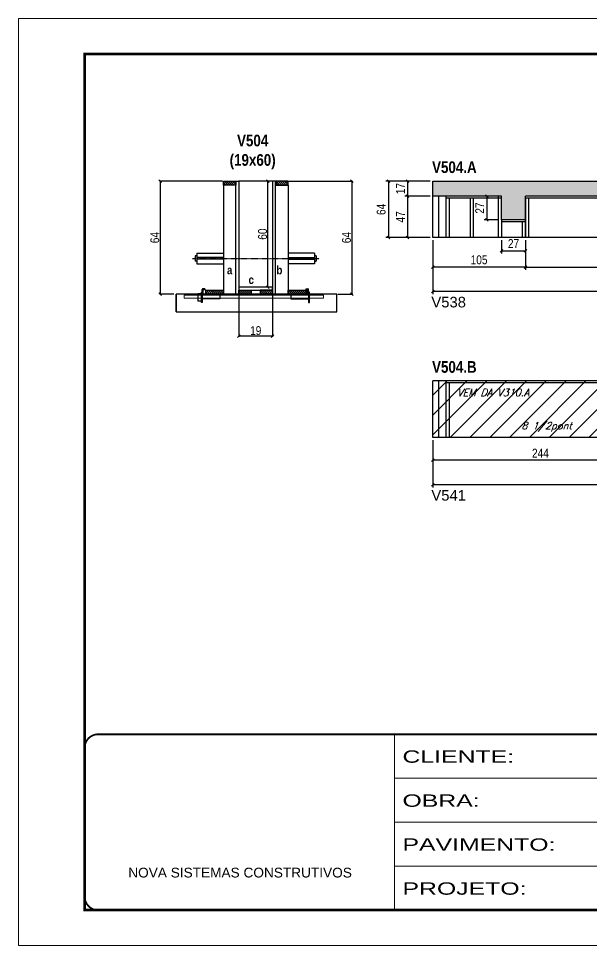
# Model space of a CAD drawing. Extents: x 3309 to 9590, y -2522 to 14608.
# Drawn here: x 4908 to 5557, y 12409 to 13459 of the extents above; entities that cross this region are included whole.
import ezdxf

# ---------------------------------------------------------------- set-up
doc = ezdxf.new("R2010")
doc.units = 0
for name, pattern in [('CONTINUO', [0]), ('DASHED', [0.75, 0.5, -0.25]), ('HIDDEN', [0.375, 0.25, -0.125])]:
    doc.linetypes.add(name, pattern=pattern)
for name, color, linetype in [('5', 5, 'Continuous'), ('barrote', 251, 'Continuous'), ('COTA', 241, 'Continuous'), ('detalhes', 4, 'Continuous'), ('NOMENCLATURA', 7, 'Continuous'), ('Painéis', 200, 'Continuous'), ('presilha', 1, 'Continuous'), ('SARR_2.2x10', 60, 'Continuous'), ('SARR_2.2x7', 40, 'Continuous'), ('SARR_3.5x7', 81, 'Continuous'), ('TENSOR', 3, 'Continuous'), ('texto', 7, 'Continuous')]:
    doc.layers.add(name, color=color, linetype=linetype)
for name, color, linetype, lineweight in [('CONCRETO', 251, 'Continuous', 25), ('Folhas', 255, 'Continuous', 9), ('Hachura', 251, 'Continuous', 9), ('SARRAFO DE PRESSAO', 251, 'DASHED', 9), ('SCO-___-LAJ', 2, 'Continuous', 0)]:
    doc.layers.add(name, color=color, linetype=linetype, lineweight=lineweight)
doc.styles.add('ARIAL', font='arial.ttf')
doc.styles.add('COTA TECNICA', font='techl___.ttf', dxfattribs={"height": 10})
doc.styles.add('COTA TECNICA 2X', font='techl___.ttf', dxfattribs={"height": 10})
doc.styles.add('Romans', font='romans.shx')
doc.styles.get("Standard").update_dxf_attribs({"font": 'arial.ttf'})
doc.styles.add('TECNICA', font='techb___.ttf', dxfattribs={"height": 10})
doc.styles.add('Tecnologia', font='')
doc.styles.get('Tecnologia').set_extended_font_data('Forgotten Futurist')
doc.dimstyles.new('PAINEL', dxfattribs={"dimtxt": 10, "dimasz": 3, "dimexe": 3, "dimexo": 3, "dimgap": 3, "dimtad": 1, "dimdec": 1, "dimzin": 12, "dimdsep": 46, "dimtxsty": 'COTA TECNICA', "dimblk1": 'OBLIQUE', "dimblk2": 'OBLIQUE', "dimsah": 1, "dimcen": 0.9, "dimclrd": 4, "dimclre": 4, "dimclrt": 240, "dimadec": 1, "dimazin": 3, "dimtfac": 1, "dimtdec": 1, "dimtmove": 0, "dimatfit": 3, "dimfxl": 1, "dimtolj": 1, "dimtzin": 12, "dimarcsym": 0})
doc.dimstyles.new('SECAO', dxfattribs={"dimscale": 0.333333, "dimtxt": 5, "dimasz": 9, "dimexe": 3, "dimexo": 3, "dimgap": 3, "dimtad": 1, "dimdec": 1, "dimlfac": 0.5, "dimzin": 12, "dimdsep": 46, "dimtxsty": 'COTA TECNICA 2X', "dimblk1": 'OBLIQUE', "dimblk2": 'OBLIQUE', "dimsah": 1, "dimcen": 0.9, "dimclrd": 4, "dimclre": 4, "dimclrt": 240, "dimadec": 1, "dimazin": 3, "dimtfac": 1, "dimtdec": 1, "dimtmove": 0, "dimatfit": 3, "dimfxl": 1, "dimtolj": 1, "dimtzin": 12, "dimarcsym": 0})
pattern_1 = [(135, (38392.9055, -110365.056), (-1.122532015, -1.122532015), [])]

# ---------------------------------------------------------------- blocks, each defined once
blk = doc.blocks.new('9999999999')
at = {"color": 30, "linetype": 'CONTINUO'}
for p, q in [((98564.6, 34230.2), (98564.6, 34429.4)), ((98564.6, 34379.6), (99584, 34379.6)), ((98564.6, 34329.8), (99488, 34329.8)), ((98564.6, 34280), (99488, 34280))]:
    blk.add_line(p, q, dxfattribs=at)
at = {"color": 30, "linetype": 'CONTINUO', "const_width": 2}
blk.add_lwpolyline([(99584, 34230.2), (99584, 34414.4, 0.414214), (99569, 34429.4), (98229, 34429.4, 0.414214), (98214, 34414.4), (98214, 34245.2, 0.414214), (98229, 34230.2), (99584, 34230.2)], format="xyb", dxfattribs=at)
at = {"layer": 'Folhas'}
blk.add_lwpolyline([(98139, 34190.2), (99624, 34190.2), (99624, 35240.2), (98139, 35240.2)], close=True, dxfattribs=at)
at = {"layer": 'Folhas', "color": 30, "const_width": 3}
blk.add_lwpolyline([(98214, 34230.2), (99584, 34230.2), (99584, 35200.2), (98214, 35200.2)], close=True, dxfattribs=at)
at = {"color": 7, "linetype": 'Continuous', "ltscale": 5, "style": 'ARIAL'}
blk.add_text('NOVA SISTEMAS CONSTRUTIVOS', height=11.059, dxfattribs=at).set_placement((98263.2, 34267.2))
at = {"layer": 'Folhas', "color": 7, "style": 'Tecnologia', "width": 1.5}
for s, p in [('CLIENTE:', (98573.7, 34397.2)), ('OBRA:', (98573.7, 34347.3)), ('PAVIMENTO:', (98573.7, 34297.5)), ('PROJETO:', (98573.7, 34247.7))]:
    blk.add_text(s, height=14, dxfattribs=at).set_placement(p)
blk = doc.blocks.new('_Oblique')
at = {"color": 0, "linetype": 'ByBlock', "lineweight": -2}
blk.add_line((-0.5, -0.5), (0.5, 0.5), dxfattribs=at)
blk = doc.blocks.new('*D12')
at = {"layer": 'COTA', "color": 4, "lineweight": -2, "transparency": 16777216}
for p, q in [((5157.4, 13146.1), (5157.4, 13098.6)), ((5195.4, 13146.1), (5195.4, 13098.6)), ((5195.4, 13099.6), (5157.4, 13099.6))]:
    blk.add_line(p, q, dxfattribs=at)
at = {"layer": 'Defpoints', "color": 0, "transparency": 16777216}
for p in [(5157.4, 13147.1), (5195.4, 13147.1), (5157.4, 13099.6)]:
    blk.add_point(p, dxfattribs=at)
at = {"layer": 'COTA', "color": 4, "lineweight": -2, "transparency": 16777216, "xscale": 3, "yscale": 3, "zscale": 3, "rotation": 180}
blk.add_blockref('_Oblique', (5157.4, 13099.6), dxfattribs=at)
at = {"layer": 'COTA', "color": 4, "lineweight": -2, "transparency": 16777216, "xscale": 3, "yscale": 3, "zscale": 3}
blk.add_blockref('_Oblique', (5195.4, 13099.6), dxfattribs=at)
at = {"layer": 'COTA', "color": 240, "transparency": 16777216, "insert": (5176.4, 13105.7), "char_height": 10, "attachment_point": 5, "style": 'COTA TECNICA 2X'}
blk.add_mtext('\\A1;19', dxfattribs=at)
blk = doc.blocks.new('PRESILHA METÁLICA 1')
at = {"layer": 'presilha'}
for p, q in [((7.5, 10.6), (7.5, 19.9)), ((12, 21), (8.6, 21)), ((9, 11.6), (9, 18.9)), ((12, 19.5), (9.6, 19.5)), ((12, 21), (12, 19.5)), ((0, 13), (6, 13)), ((0, 13), (0, 0)), ((6, 0), (0, 0)), ((6, 15.5), (7.5, 15.5)), ((6, -2.5), (6, 15.5)), ((6, 13), (6, 0)), ((7.5, 15.5), (7.5, -2.5)), ((37.5, 4.1), (7.5, 4.1)), ((37.5, 11), (9.6, 11)), ((37.5, 11), (37.5, 4.1)), ((7.5, -2.5), (6, -2.5))]:
    blk.add_line(p, q, dxfattribs=at)
for centre, radius, start, end in [((8.6, 19.9), 1.14, 90, 180), ((9.6, 18.9), 0.57, 90, 180), ((9.6, 11.6), 0.57, 180, 270)]:
    blk.add_arc(centre, radius, start, end, dxfattribs=at)
blk = doc.blocks.new('PRESILHA METÁLICA 2')
at = {"layer": 'presilha'}
for p, q in [((-5.2, 23.5), (-5.2, 22)), ((-5.2, 23.5), (-1.9, 23.5)), ((-5.2, 22), (-2.8, 22)), ((-2.2, 14.1), (-2.2, 21.4)), ((0.8, 18), (-0.8, 18)), ((-0.8, 18), (-0.8, 0)), ((-0.8, 14.6), (-0.8, 22.4)), ((0.8, 0), (0.8, 18)), ((-30.8, 13.5), (-30.8, 6.6)), ((-30.8, 13.5), (-2.8, 13.5)), ((-30.8, 6.6), (-0.8, 6.6)), ((-0.8, 0), (0.8, 0))]:
    blk.add_line(p, q, dxfattribs=at)
for centre, radius, start, end in [((-2.8, 21.4), 0.57, 0, 90), ((-1.9, 22.4), 1.14, 0, 90), ((-2.8, 14.1), 0.57, 270, 0)]:
    blk.add_arc(centre, radius, start, end, dxfattribs=at)
blk = doc.blocks.new('*D13')
at = {"layer": 'COTA', "color": 4, "lineweight": -2, "transparency": 16777216}
for p, q in [((5138.8, 13275.1), (5067.3, 13275.1)), ((5068.3, 13275.1), (5068.3, 13147.1)), ((5083.6, 13147.1), (5067.3, 13147.1))]:
    blk.add_line(p, q, dxfattribs=at)
at = {"layer": 'Defpoints', "color": 0, "transparency": 16777216}
for p in [(5139.8, 13275.1), (5068.3, 13147.1), (5084.6, 13147.1)]:
    blk.add_point(p, dxfattribs=at)
at = {"layer": 'COTA', "color": 4, "lineweight": -2, "transparency": 16777216, "xscale": 3, "yscale": 3, "zscale": 3}
for p, rotation in [((5068.3, 13275.1), 90), ((5068.3, 13147.1), 270)]:
    blk.add_blockref('_Oblique', p, dxfattribs=dict(at, rotation=rotation))
at = {"layer": 'COTA', "color": 240, "transparency": 16777216, "insert": (5062.2, 13211.1), "char_height": 10, "attachment_point": 5, "rotation": 90, "style": 'COTA TECNICA 2X'}
blk.add_mtext('\\A1;64', dxfattribs=at)
blk = doc.blocks.new('*D14')
at = {"layer": 'COTA', "color": 4, "lineweight": -2, "transparency": 16777216}
for p, q in [((5214, 13275.1), (5286.3, 13275.1)), ((5285.3, 13275.1), (5285.3, 13147.1)), ((5269.2, 13147.1), (5286.3, 13147.1))]:
    blk.add_line(p, q, dxfattribs=at)
at = {"layer": 'Defpoints', "color": 0, "transparency": 16777216}
for p in [(5213, 13275.1), (5268.2, 13147.1), (5285.3, 13147.1)]:
    blk.add_point(p, dxfattribs=at)
at = {"layer": 'COTA', "color": 4, "lineweight": -2, "transparency": 16777216, "xscale": 3, "yscale": 3, "zscale": 3}
for p, rotation in [((5285.3, 13275.1), 90), ((5285.3, 13147.1), 270)]:
    blk.add_blockref('_Oblique', p, dxfattribs=dict(at, rotation=rotation))
at = {"layer": 'COTA', "color": 240, "transparency": 16777216, "insert": (5279.2, 13211.1), "char_height": 10, "attachment_point": 5, "rotation": 90, "style": 'COTA TECNICA 2X'}
blk.add_mtext('\\A1;64', dxfattribs=at)
blk = doc.blocks.new('*D15')
at = {"layer": 'COTA', "color": 4, "lineweight": -2, "transparency": 16777216}
for p, q in [((5194.4, 13275.1), (5189.3, 13275.1)), ((5190.3, 13155.1), (5190.3, 13275.1)), ((5194.4, 13155.1), (5189.3, 13155.1))]:
    blk.add_line(p, q, dxfattribs=at)
at = {"layer": 'Defpoints', "color": 0, "transparency": 16777216}
for p in [(5190.3, 13275.1), (5195.4, 13275.1), (5195.4, 13155.1)]:
    blk.add_point(p, dxfattribs=at)
at = {"layer": 'COTA', "color": 4, "lineweight": -2, "transparency": 16777216, "xscale": 3, "yscale": 3, "zscale": 3}
for p, rotation in [((5190.3, 13275.1), 90), ((5190.3, 13155.1), 270)]:
    blk.add_blockref('_Oblique', p, dxfattribs=dict(at, rotation=rotation))
at = {"layer": 'COTA', "color": 240, "transparency": 16777216, "insert": (5184.2, 13215.1), "char_height": 10, "attachment_point": 5, "rotation": 90, "style": 'COTA TECNICA 2X'}
blk.add_mtext('\\A1;60', dxfattribs=at)
blk = doc.blocks.new('*D17')
at = {"layer": 'COTA', "color": 4, "linetype": 'ByBlock', "lineweight": -2, "transparency": 16777216}
for p, q in [((5376.8, 13208.1), (5376.8, 13174.8)), ((5481.8, 13208.1), (5481.8, 13174.8)), ((5481.8, 13177.8), (5376.8, 13177.8))]:
    blk.add_line(p, q, dxfattribs=at)
at = {"layer": 'Defpoints', "color": 0, "linetype": 'ByBlock', "transparency": 16777216}
for p in [(5376.8, 13211.1), (5481.8, 13211.1), (5376.8, 13177.8)]:
    blk.add_point(p, dxfattribs=at)
at = {"layer": 'COTA', "color": 4, "linetype": 'ByBlock', "lineweight": -2, "transparency": 16777216, "xscale": 3, "yscale": 3, "zscale": 3, "rotation": 180}
blk.add_blockref('_Oblique', (5376.8, 13177.8), dxfattribs=at)
at = {"layer": 'COTA', "color": 4, "linetype": 'ByBlock', "lineweight": -2, "transparency": 16777216, "xscale": 3, "yscale": 3, "zscale": 3}
blk.add_blockref('_Oblique', (5481.8, 13177.8), dxfattribs=at)
at = {"layer": 'COTA', "color": 240, "linetype": 'ByBlock', "transparency": 16777216, "insert": (5429.3, 13185.9), "char_height": 10, "attachment_point": 5, "style": 'COTA TECNICA'}
blk.add_mtext('\\A1;105', dxfattribs=at)
blk = doc.blocks.new('*D18')
at = {"layer": 'COTA', "color": 4, "linetype": 'ByBlock', "lineweight": -2, "transparency": 16777216}
for p, q in [((5376.8, 13208.1), (5376.8, 13147.1)), ((6034.8, 13208.1), (6034.8, 13147.1)), ((6034.8, 13150.1), (5376.8, 13150.1))]:
    blk.add_line(p, q, dxfattribs=at)
at = {"layer": 'Defpoints', "color": 0, "linetype": 'ByBlock', "transparency": 16777216}
for p in [(5376.8, 13211.1), (6034.8, 13211.1), (5376.8, 13150.1)]:
    blk.add_point(p, dxfattribs=at)
at = {"layer": 'COTA', "color": 4, "linetype": 'ByBlock', "lineweight": -2, "transparency": 16777216, "xscale": 3, "yscale": 3, "zscale": 3, "rotation": 180}
blk.add_blockref('_Oblique', (5376.8, 13150.1), dxfattribs=at)
at = {"layer": 'COTA', "color": 4, "linetype": 'ByBlock', "lineweight": -2, "transparency": 16777216, "xscale": 3, "yscale": 3, "zscale": 3}
blk.add_blockref('_Oblique', (6034.8, 13150.1), dxfattribs=at)
at = {"layer": 'COTA', "color": 240, "linetype": 'ByBlock', "transparency": 16777216, "insert": (5705.8, 13158.2), "char_height": 10, "attachment_point": 5, "style": 'COTA TECNICA'}
blk.add_mtext('\\A1;658', dxfattribs=at)
blk = doc.blocks.new('*D20')
at = {"layer": 'COTA', "color": 4, "lineweight": -2, "transparency": 16777216}
for p, q in [((5481.8, 13208.1), (5481.8, 13174.8)), ((5725.8, 13208.1), (5725.8, 13174.8)), ((5481.8, 13177.8), (5725.8, 13177.8))]:
    blk.add_line(p, q, dxfattribs=at)
at = {"layer": 'Defpoints', "color": 0, "transparency": 16777216}
for p in [(5481.8, 13211.1, 0), (5725.8, 13211.1, 0), (5725.8, 13177.8)]:
    blk.add_point(p, dxfattribs=at)
at = {"layer": 'COTA', "color": 4, "lineweight": -2, "transparency": 16777216, "xscale": 3, "yscale": 3, "zscale": 3, "rotation": 180}
blk.add_blockref('_Oblique', (5481.8, 13177.8), dxfattribs=at)
at = {"layer": 'COTA', "color": 4, "lineweight": -2, "transparency": 16777216, "xscale": 3, "yscale": 3, "zscale": 3}
blk.add_blockref('_Oblique', (5725.8, 13177.8), dxfattribs=at)
at = {"layer": 'COTA', "color": 240, "transparency": 16777216, "insert": (5603.8, 13185.8), "char_height": 10, "attachment_point": 5, "style": 'COTA TECNICA'}
blk.add_mtext('\\A1;244', dxfattribs=at)
blk = doc.blocks.new('*D22')
at = {"layer": 'COTA', "color": 4, "lineweight": -2, "transparency": 16777216}
for p, q in [((5451.8, 13258.1), (5435.1, 13258.1)), ((5438.1, 13258.1), (5438.1, 13231.1)), ((5451.8, 13231.1), (5435.1, 13231.1))]:
    blk.add_line(p, q, dxfattribs=at)
at = {"layer": 'Defpoints', "color": 0, "transparency": 16777216}
for p in [(5454.8, 13258.1, 0), (5438.1, 13231.1), (5454.8, 13231.1, 0)]:
    blk.add_point(p, dxfattribs=at)
at = {"layer": 'COTA', "color": 4, "lineweight": -2, "transparency": 16777216, "xscale": 3, "yscale": 3, "zscale": 3}
for p, rotation in [((5438.1, 13258.1), 90), ((5438.1, 13231.1), 270)]:
    blk.add_blockref('_Oblique', p, dxfattribs=dict(at, rotation=rotation))
at = {"layer": 'COTA', "color": 240, "transparency": 16777216, "insert": (5430, 13244.6), "char_height": 10, "attachment_point": 5, "rotation": 90, "style": 'COTA TECNICA'}
blk.add_mtext('\\A1;27', dxfattribs=at)
blk = doc.blocks.new('*D23')
at = {"layer": 'COTA', "color": 4, "lineweight": -2, "transparency": 16777216}
for p, q in [((5454.8, 13208.1), (5454.8, 13193.3)), ((5481.8, 13208.1), (5481.8, 13193.3)), ((5454.8, 13196.3), (5481.8, 13196.3))]:
    blk.add_line(p, q, dxfattribs=at)
at = {"layer": 'Defpoints', "color": 0, "transparency": 16777216}
for p in [(5454.8, 13211.1, 0), (5481.8, 13211.1, 0), (5481.8, 13196.3)]:
    blk.add_point(p, dxfattribs=at)
at = {"layer": 'COTA', "color": 4, "lineweight": -2, "transparency": 16777216, "xscale": 3, "yscale": 3, "zscale": 3, "rotation": 180}
blk.add_blockref('_Oblique', (5454.8, 13196.3), dxfattribs=at)
at = {"layer": 'COTA', "color": 4, "lineweight": -2, "transparency": 16777216, "xscale": 3, "yscale": 3, "zscale": 3}
blk.add_blockref('_Oblique', (5481.8, 13196.3), dxfattribs=at)
at = {"layer": 'COTA', "color": 240, "transparency": 16777216, "insert": (5468.3, 13204.4), "char_height": 10, "attachment_point": 5, "style": 'COTA TECNICA'}
blk.add_mtext('\\A1;27', dxfattribs=at)
blk = doc.blocks.new('*D28')
at = {"layer": 'COTA', "color": 4, "lineweight": -2, "transparency": 16777216}
for p, q in [((5373.8, 13258.1), (5345.4, 13258.1)), ((5348.4, 13258.1), (5348.4, 13211.1)), ((5373.8, 13211.1), (5345.4, 13211.1))]:
    blk.add_line(p, q, dxfattribs=at)
at = {"layer": 'Defpoints', "color": 0, "transparency": 16777216}
for p in [(5376.8, 13258.1, 0), (5348.4, 13211.1), (5376.8, 13211.1, 0)]:
    blk.add_point(p, dxfattribs=at)
at = {"layer": 'COTA', "color": 4, "lineweight": -2, "transparency": 16777216, "xscale": 3, "yscale": 3, "zscale": 3}
for p, rotation in [((5348.4, 13258.1), 90), ((5348.4, 13211.1), 270)]:
    blk.add_blockref('_Oblique', p, dxfattribs=dict(at, rotation=rotation))
at = {"layer": 'COTA', "color": 240, "transparency": 16777216, "insert": (5340.3, 13234.6), "char_height": 10, "attachment_point": 5, "rotation": 90, "style": 'COTA TECNICA'}
blk.add_mtext('\\A1;47', dxfattribs=at)
blk = doc.blocks.new('*D30')
at = {"layer": 'COTA', "color": 4, "linetype": 'ByBlock', "lineweight": -2, "transparency": 16777216}
for p, q in [((5376.8, 12981.8), (5376.8, 12955.9)), ((5620.8, 12981.8), (5620.8, 12955.9)), ((5620.8, 12958.9), (5376.8, 12958.9))]:
    blk.add_line(p, q, dxfattribs=at)
at = {"layer": 'Defpoints', "color": 0, "linetype": 'ByBlock', "transparency": 16777216}
for p in [(5376.8, 12984.8), (5620.8, 12984.8), (5376.8, 12958.9)]:
    blk.add_point(p, dxfattribs=at)
at = {"layer": 'COTA', "color": 4, "linetype": 'ByBlock', "lineweight": -2, "transparency": 16777216, "xscale": 3, "yscale": 3, "zscale": 3, "rotation": 180}
blk.add_blockref('_Oblique', (5376.8, 12958.9), dxfattribs=at)
at = {"layer": 'COTA', "color": 4, "linetype": 'ByBlock', "lineweight": -2, "transparency": 16777216, "xscale": 3, "yscale": 3, "zscale": 3}
blk.add_blockref('_Oblique', (5620.8, 12958.9), dxfattribs=at)
at = {"layer": 'COTA', "color": 240, "linetype": 'ByBlock', "transparency": 16777216, "insert": (5498.8, 12967), "char_height": 10, "attachment_point": 5, "style": 'COTA TECNICA'}
blk.add_mtext('\\A1;244', dxfattribs=at)
blk = doc.blocks.new('*D31')
at = {"layer": 'COTA', "color": 4, "linetype": 'ByBlock', "lineweight": -2, "transparency": 16777216}
for p, q in [((5376.8, 12981.8), (5376.8, 12928.2)), ((6034.8, 12981.8), (6034.8, 12928.2)), ((6034.8, 12931.2), (5376.8, 12931.2))]:
    blk.add_line(p, q, dxfattribs=at)
at = {"layer": 'Defpoints', "color": 0, "linetype": 'ByBlock', "transparency": 16777216}
for p in [(5376.8, 12984.8), (6034.8, 12984.8), (5376.8, 12931.2)]:
    blk.add_point(p, dxfattribs=at)
at = {"layer": 'COTA', "color": 4, "linetype": 'ByBlock', "lineweight": -2, "transparency": 16777216, "xscale": 3, "yscale": 3, "zscale": 3, "rotation": 180}
blk.add_blockref('_Oblique', (5376.8, 12931.2), dxfattribs=at)
at = {"layer": 'COTA', "color": 4, "linetype": 'ByBlock', "lineweight": -2, "transparency": 16777216, "xscale": 3, "yscale": 3, "zscale": 3}
blk.add_blockref('_Oblique', (6034.8, 12931.2), dxfattribs=at)
at = {"layer": 'COTA', "color": 240, "linetype": 'ByBlock', "transparency": 16777216, "insert": (5705.8, 12939.3), "char_height": 10, "attachment_point": 5, "style": 'COTA TECNICA'}
blk.add_mtext('\\A1;658', dxfattribs=at)
blk = doc.blocks.new('*D482')
at = {"layer": 'COTA', "color": 4, "lineweight": -2, "transparency": 16777216}
for p, q in [((5373.8, 13275.1), (5345.4, 13275.1)), ((5348.4, 13275.1), (5348.4, 13258.1)), ((5373.8, 13258.1), (5345.4, 13258.1))]:
    blk.add_line(p, q, dxfattribs=at)
at = {"layer": 'Defpoints', "color": 0, "transparency": 16777216}
for p in [(5376.8, 13275.1, 0), (5348.4, 13258.1), (5376.8, 13258.1, 0)]:
    blk.add_point(p, dxfattribs=at)
at = {"layer": 'COTA', "color": 4, "lineweight": -2, "transparency": 16777216, "xscale": 3, "yscale": 3, "zscale": 3}
for p, rotation in [((5348.4, 13275.1), 90), ((5348.4, 13258.1), 270)]:
    blk.add_blockref('_Oblique', p, dxfattribs=dict(at, rotation=rotation))
at = {"layer": 'COTA', "color": 240, "transparency": 16777216, "insert": (5340.3, 13266.6), "char_height": 10, "attachment_point": 5, "rotation": 90, "style": 'COTA TECNICA'}
blk.add_mtext('\\A1;17', dxfattribs=at)
blk = doc.blocks.new('*D483')
at = {"layer": 'COTA', "color": 4, "lineweight": -2, "transparency": 16777216}
for p, q in [((5373.8, 13275.1), (5323.6, 13275.1)), ((5326.6, 13275.1), (5326.6, 13211.1)), ((5373.8, 13211.1), (5323.6, 13211.1))]:
    blk.add_line(p, q, dxfattribs=at)
at = {"layer": 'Defpoints', "color": 0, "transparency": 16777216}
for p in [(5376.8, 13275.1, 0), (5326.6, 13211.1), (5376.8, 13211.1, 0)]:
    blk.add_point(p, dxfattribs=at)
at = {"layer": 'COTA', "color": 4, "lineweight": -2, "transparency": 16777216, "xscale": 3, "yscale": 3, "zscale": 3}
for p, rotation in [((5326.6, 13275.1), 90), ((5326.6, 13211.1), 270)]:
    blk.add_blockref('_Oblique', p, dxfattribs=dict(at, rotation=rotation))
at = {"layer": 'COTA', "color": 240, "transparency": 16777216, "insert": (5318.5, 13243.1), "char_height": 10, "attachment_point": 5, "rotation": 90, "style": 'COTA TECNICA'}
blk.add_mtext('\\A1;64', dxfattribs=at)

msp = doc.modelspace()

# ---------------------------------------------------------------- hatches: boundary and pattern name
at = {"layer": 'COTA'}
h = msp.add_hatch(dxfattribs=at)
h.set_pattern_fill('AR-CONC', color=256, scale=0.03)
h.paths.add_polyline_path([(5892.33, 13275.11), (5376.83, 13275.11), (5376.83, 13258.11), (5454.83, 13258.11), (5454.83, 13231.11), (5481.83, 13231.11), (5481.83, 13258.11), (5865.33, 13258.11), (5865.33, 13231.11), (5892.33, 13231.11), (5892.33, 13240.91), (5892.33, 13243.11), (6034.83, 13243.11), (6034.83, 13260.11), (5892.33, 13260.11)])
h.paths.add_polyline_path([(5886.47, 13244.63), (5886.47, 13262.11), (5865.89, 13262.11), (5865.89, 13244.63)], flags=24)
at = {"layer": 'Hachura'}
h = msp.add_hatch(dxfattribs=at)
h.set_pattern_fill('ANSI31', color=256, scale=5)
h.paths.add_polyline_path([(5620.83, 13048.82), (5376.83, 13048.82), (5376.83, 12984.82), (5620.83, 12984.82)])
at = {"layer": 'SARR_2.2x10'}
h = msp.add_hatch(dxfattribs=at)
h.set_pattern_fill('ANSI31', color=256, scale=0.5, angle=90)
h.set_pattern_definition([(135, (38313.3055, -110365.056), (-1.122532015, -1.122532015), [])])
h.paths.add_polyline_path([(5119.77, 13151.51), (5119.77, 13147.11), (5139.77, 13147.11), (5139.77, 13151.51)])
h = msp.add_hatch(dxfattribs=at)
h.set_pattern_fill('ANSI31', color=256, scale=0.5, angle=90)
h.set_pattern_definition([(135, (38406.5055, -110365.056), (-1.122532015, -1.122532015), [])])
h.paths.add_polyline_path([(5212.97, 13151.51), (5212.97, 13147.11), (5232.97, 13147.11), (5232.97, 13151.51)])
at = {"layer": 'SARR_2.2x7'}
h = msp.add_hatch(dxfattribs=at)
h.set_pattern_fill('ANSI31', color=256, scale=0.5, angle=90)
h.set_pattern_definition([(135, (38327.3055, -110241.456), (-1.122532015, -1.122532015), [])])
h.paths.add_polyline_path([(5153.77, 13275.11), (5153.77, 13270.71), (5139.77, 13270.71), (5139.77, 13275.11)])
h = msp.add_hatch(dxfattribs=at)
h.set_pattern_fill('ANSI31', color=256, scale=0.5, angle=90)
h.set_pattern_definition([(135, (38307.3055, -110241.456), (-1.122532015, -1.122532015), [])])
h.paths.add_polyline_path([(5198.97, 13275.11), (5198.97, 13270.71), (5212.97, 13270.71), (5212.97, 13275.11)])
h = msp.add_hatch(dxfattribs=at)
h.set_pattern_fill('ANSI31', color=256, scale=0.5, angle=90)
h.set_pattern_definition(pattern_1)
h.paths.add_polyline_path([(5171.37, 13147.11), (5171.37, 13151.51), (5157.37, 13151.51), (5157.37, 13147.11)])
h = msp.add_hatch(dxfattribs=at)
h.set_pattern_fill('ANSI31', color=256, scale=0.5, angle=90)
h.set_pattern_definition(pattern_1)
h.paths.add_polyline_path([(5181.37, 13151.51), (5181.37, 13147.11), (5195.37, 13147.11), (5195.37, 13151.51)])

# ---------------------------------------------------------------- linework, layer by layer
at = {"ltscale": 3}
for p, q in [((5107.77, 13190.56), (5107.77, 13184.56)), ((5109.77, 13190.56), (5107.77, 13190.56)), ((5109.77, 13193.56), (5109.77, 13181.56)), ((5109.77, 13193.56), (5139.77, 13193.56)), ((5139.77, 13188.56), (5109.77, 13188.56)), ((5242.97, 13193.56), (5212.97, 13193.56)), ((5212.97, 13188.56), (5242.97, 13188.56)), ((5242.97, 13193.56), (5242.97, 13181.56)), ((5244.97, 13190.56), (5242.97, 13190.56)), ((5244.97, 13190.56), (5244.97, 13184.56)), ((5109.77, 13184.56), (5107.77, 13184.56)), ((5139.77, 13186.56), (5109.77, 13186.56)), ((5109.77, 13181.56), (5139.77, 13181.56)), ((5212.97, 13186.56), (5242.97, 13186.56)), ((5242.97, 13181.56), (5212.97, 13181.56)), ((5242.97, 13184.56), (5244.97, 13184.56))]:
    msp.add_line(p, q, dxfattribs=at)
at = {"layer": 'barrote'}
msp.add_lwpolyline([(5086.31, 13127.11), (5268.23, 13127.11), (5268.23, 13147.11), (5086.31, 13147.11)], close=True, dxfattribs=at)
at = {"layer": 'CONCRETO', "linetype": 'Continuous'}
msp.add_line((5195.37, 13275.11), (5157.37, 13275.11), dxfattribs=at)
at = {"layer": 'COTA'}
for p, q in [((5376.83, 13275.11, 0), (5892.33, 13275.11, 0)), ((5376.83, 13258.11, 0), (5376.83, 13275.11, 0))]:
    msp.add_line(p, q, dxfattribs=at)
at = {"layer": 'detalhes', "color": 250}
msp.add_line((5086.31, 13127.11), (5086.31, 13147.11), dxfattribs=at)
at = {"layer": 'Painéis', "linetype": 'ByBlock'}
for p, q in [((5376.83, 13211.11, 0), (5376.83, 13258.11, 0)), ((5454.83, 13258.11, 0), (5376.83, 13258.11, 0)), ((5454.83, 13231.11, 0), (5454.83, 13258.11, 0)), ((5481.83, 13211.11, 0), (5481.83, 13258.11, 0)), ((5865.33, 13258.11, 0), (5481.83, 13258.11, 0)), ((5481.83, 13231.11, 0), (5454.83, 13231.11, 0)), ((6034.83, 13211.11, 0), (5376.83, 13211.11, 0)), ((6034.83, 13048.82, 0), (5376.83, 13048.82, 0)), ((5376.83, 12984.82, 0), (5376.83, 13048.82, 0)), ((6034.83, 12984.82, 0), (5376.83, 12984.82, 0))]:
    msp.add_line(p, q, dxfattribs=at)
at = {"layer": 'Painéis', "linetype": 'Continuous'}
for points in [[(5153.77, 13147.11), (5153.77, 13275.11), (5157.37, 13275.11), (5157.37, 13147.11)], [(5198.97, 13147.11), (5198.97, 13275.11), (5195.37, 13275.11), (5195.37, 13147.11)], [(5195.37, 13155.11), (5157.37, 13155.11), (5157.37, 13151.51), (5195.37, 13151.51)]]:
    msp.add_lwpolyline(points, close=True, dxfattribs=at)
at = {"layer": 'SARR_2.2x10'}
for points in [[(5119.77, 13151.51), (5139.77, 13151.51), (5139.77, 13147.11), (5119.77, 13147.11)], [(5212.97, 13151.51), (5232.97, 13151.51), (5232.97, 13147.11), (5212.97, 13147.11)]]:
    msp.add_lwpolyline(points, close=True, dxfattribs=at)
at = {"layer": 'SARR_2.2x7', "linetype": 'Continuous'}
for p, q in [((5383.83, 13211.11, 0), (5383.83, 13258.11, 0)), ((5454.83, 13255.91, 0), (5391.83, 13255.91, 0)), ((5725.83, 13255.91, 0), (5481.83, 13255.91, 0)), ((5481.83, 13228.91, 0), (5454.83, 13228.91, 0)), ((5383.83, 12984.82, 0), (5383.83, 13048.82, 0)), ((5620.83, 13046.62, 0), (5391.83, 13046.62, 0))]:
    msp.add_line(p, q, dxfattribs=at)
at = {"layer": 'SARR_2.2x7', "elevation": 0}
for points in [[(5139.77, 13275.11), (5153.77, 13275.11), (5153.77, 13270.71), (5139.77, 13270.71)], [(5212.97, 13275.11), (5198.97, 13275.11), (5198.97, 13270.71), (5212.97, 13270.71)]]:
    msp.add_lwpolyline(points, close=True, dxfattribs=at)
at = {"layer": 'SARR_2.2x7'}
for points in [[(5157.37, 13151.51), (5171.37, 13151.51), (5171.37, 13147.11), (5157.37, 13147.11)], [(5195.37, 13151.51), (5181.37, 13151.51), (5181.37, 13147.11), (5195.37, 13147.11)]]:
    msp.add_lwpolyline(points, close=True, dxfattribs=at)
at = {"layer": 'SARR_3.5x7'}
for p, q in [((5391.83, 13258.11, 0), (5391.83, 13211.11, 0)), ((5395.33, 13255.91, 0), (5395.33, 13211.11, 0)), ((5419.12, 13255.91, 0), (5419.12, 13211.11, 0)), ((5422.62, 13255.91, 0), (5422.62, 13211.11, 0)), ((5451.33, 13211.11, 0), (5451.33, 13258.11, 0)), ((5481.83, 13255.91, 0), (5481.83, 13211.11, 0)), ((5485.33, 13255.91, 0), (5485.33, 13211.11, 0)), ((5454.83, 13231.11, 0), (5454.83, 13211.11, 0)), ((5478.33, 13211.11, 0), (5478.33, 13228.91, 0)), ((5391.83, 13048.82, 0), (5391.83, 12984.82, 0)), ((5395.33, 13046.62, 0), (5395.33, 12984.82, 0))]:
    msp.add_line(p, q, dxfattribs=at)
for points in [[(5153.77, 13270.71), (5139.77, 13270.71), (5139.77, 13147.11), (5153.77, 13147.11)], [(5198.97, 13270.71), (5212.97, 13270.71), (5212.97, 13147.11), (5198.97, 13147.11)]]:
    msp.add_lwpolyline(points, close=True, dxfattribs=at)
at = {"layer": 'SCO-___-LAJ', "color": 1}
msp.add_lwpolyline([(5095.31, 13145.78), (5253.15, 13145.78), (5253.15, 13142.58), (5095.31, 13142.58)], close=True, dxfattribs=at)
at = {"layer": 'TENSOR', "linetype": 'HIDDEN', "ltscale": 0.5}
msp.add_line((5104.77, 13187.56), (5248.27, 13187.56), dxfattribs=at)

# ---------------------------------------------------------------- block references
at = {"layer": 'presilha', "xscale": 0.6666666666666666, "yscale": 0.6666666666666666, "zscale": 0.6666666666666666}
for name, p in [('PRESILHA METÁLICA 1', (5110.9, 13139.15)), ('PRESILHA METÁLICA 2', (5236.65, 13137.48))]:
    msp.add_blockref(name, p, dxfattribs=at)
at = {"layer": 'SARRAFO DE PRESSAO', "color": 6, "linetype": 'ByBlock'}
msp.add_blockref('9999999999', (-93231.11, -21780.92), dxfattribs=at)

# ---------------------------------------------------------------- texts
at = {"layer": '5', "linetype": 'Continuous'}
for s, p in [('V538', (5375.29, 13132.04, 0)), ('V541', (5375.29, 12913.18, 0))]:
    msp.add_text(s, height=12, rotation=359.99996, dxfattribs=at).set_placement(p)
at = {"layer": 'detalhes', "style": 'TECNICA'}
for s, p in [('b', (5199.87, 13169.54)), ('a', (5143.89, 13169.55)), ('c', (5168.26, 13158.59))]:
    msp.add_text(s, height=9.6, dxfattribs=at).set_placement(p)
at = {"layer": 'NOMENCLATURA', "style": 'TECNICA'}
for s, p in [('V504.A', (5376.11, 13284.3, 0)), ('V504.B', (5376.11, 13058.01, 0))]:
    msp.add_text(s, height=13.2, dxfattribs=at).set_placement(p)
at = {"layer": 'NOMENCLATURA', "insert": (5172.94, 13327.7), "char_height": 13.2, "attachment_point": 2, "style": 'TECNICA'}
msp.add_mtext_dynamic_manual_height_columns('V504\\P(19x60)', width=300.2766, gutter_width=1, heights=[0], dxfattribs=at)
at = {"layer": 'texto', "color": 2, "char_height": 8, "attachment_point": 5, "style": 'Romans'}
for s, insert in [('{\\Q19;\\C256;VEM DA V310.A}', (5445.27, 13035.65)), ('{\\Q19;\\C256;8 1/2pont}', (5505.83, 12996.66, 0))]:
    msp.add_mtext(s, dxfattribs=dict(at, insert=insert))

# ---------------------------------------------------------------- dimensions: what is measured, and where the dimension line sits
at = {"layer": 'COTA'}
for base, p1, p2, dimstyle, picture, middle in [((5068.32, 13147.11, 0), (5139.77, 13275.11), (5084.55, 13147.11, 0), 'SECAO', '*D13', (5062.22, 13211.11, 0)), ((5190.29, 13275.11), (5195.37, 13155.11), (5195.37, 13275.11), 'SECAO', '*D15', (5184.19, 13215.11)), ((5285.28, 13147.11, 0), (5212.97, 13275.11), (5268.18, 13147.11, 0), 'SECAO', '*D14', (5279.18, 13211.11, 0)), ((5326.61, 13211.11), (5376.83, 13275.11, 0), (5376.83, 13211.11, 0), 'PAINEL', '*D483', (5318.51, 13243.11)), ((5348.42, 13258.11), (5376.83, 13275.11, 0), (5376.83, 13258.11, 0), 'PAINEL', '*D482', (5340.34, 13266.61)), ((5348.42, 13211.11), (5376.83, 13258.11, 0), (5376.83, 13211.11, 0), 'PAINEL', '*D28', (5340.34, 13234.61)), ((5438.09, 13231.11), (5454.83, 13258.11, 0), (5454.83, 13231.11, 0), 'PAINEL', '*D22', (5430.02, 13244.61))]:
    dim = msp.add_linear_dim(base=base, p1=p1, p2=p2, angle=90, dimstyle=dimstyle, dxfattribs=at)
    dim.commit()
    dim.dimension.update_dxf_attribs({"geometry": picture, "text_midpoint": middle})
at = {"layer": 'COTA', "linetype": 'ByBlock'}
for base, p1, p2, picture, middle in [((5376.83, 13177.76, 0), (5481.83, 13211.11, 0), (5376.83, 13211.11, 0), '*D17', (5429.33, 13185.87, 0)), ((5376.83, 12958.9, 0), (5620.83, 12984.82, 0), (5376.83, 12984.82, 0), '*D30', (5498.83, 12966.98, 0))]:
    dim = msp.add_linear_dim(base=base, p1=p1, p2=p2, angle=180, dimstyle='PAINEL', override={"dimtmove": 1}, dxfattribs=at)
    dim.commit()
    dim.dimension.update_dxf_attribs({"geometry": picture, "text_midpoint": middle})
for base, p1, p2, picture, middle in [((5376.83, 13150.05, 0), (6034.83, 13211.11, 0), (5376.83, 13211.11, 0), '*D18', (5705.83, 13158.18, 0)), ((5376.83, 12931.2, 0), (6034.83, 12984.82, 0), (5376.83, 12984.82, 0), '*D31', (5705.83, 12939.33, 0))]:
    dim = msp.add_linear_dim(base=base, p1=p1, p2=p2, angle=180, dimstyle='PAINEL', dxfattribs=at)
    dim.commit()
    dim.dimension.update_dxf_attribs({"geometry": picture, "text_midpoint": middle})
at = {"layer": 'COTA'}
for base, p1, p2, picture, middle in [((5481.83, 13196.3), (5454.83, 13211.11, 0), (5481.83, 13211.11, 0), '*D23', (5468.33, 13204.37)), ((5725.83, 13177.76), (5481.83, 13211.11, 0), (5725.83, 13211.11, 0), '*D20', (5603.83, 13185.83))]:
    dim = msp.add_linear_dim(base=base, p1=p1, p2=p2, dimstyle='PAINEL', dxfattribs=at)
    dim.commit()
    dim.dimension.update_dxf_attribs({"geometry": picture, "text_midpoint": middle})
dim = msp.add_linear_dim(base=(5157.37, 13099.64), p1=(5195.37, 13147.11), p2=(5157.37, 13147.11), angle=180, dimstyle='SECAO', dxfattribs=at)
dim.commit()
dim.dimension.update_dxf_attribs({"geometry": '*D12', "text_midpoint": (5176.37, 13099.64), "dimtype": 160})

doc.saveas('drawing.dxf')
